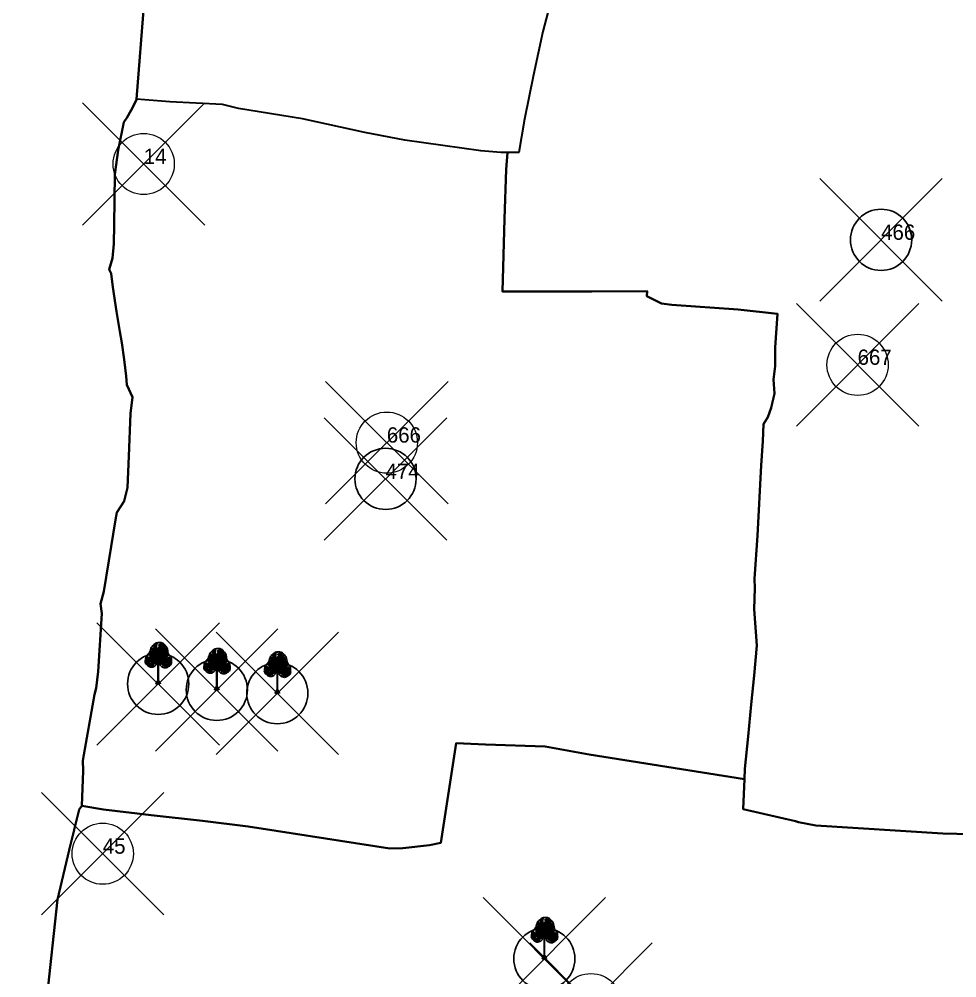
# Model space of a CAD drawing. Header units: millimetres. Extents: x -7 to 1322, y -2814 to 707.
# Drawn here: x 523.6 to 676.8, y 290.6 to 447.3 of the extents above; entities that cross this region are included whole.
import ezdxf

# ---------------------------------------------------------------- set-up
doc = ezdxf.new("R2010")
doc.units = ezdxf.units.MM
doc.header["$PDMODE"] = 35
doc.header["$PDSIZE"] = 10
doc.linetypes.add('DASHED', pattern=[0.75, 0.5, -0.25])
for name, color, linetype in [('Image', 7, 'Continuous'), ('Sym_Tree', 92, 'Continuous'), ('Sym_Tree_1', 2, 'Continuous'), ('Text_Survey_No_Old', 5, 'Continuous')]:
    doc.layers.add(name, color=color, linetype=linetype)
doc.layers.add('Poly_Survey_Bndry', color=250, linetype='Continuous', lineweight=30)
doc.layers.add('Text_Survey_No', color=250, linetype='Continuous', lineweight=0)
doc.layers.add('Text_Chalta_No', color=5, linetype='Continuous', lineweight=0, true_color=0x0000ff)
doc.styles.get("Standard").update_dxf_attribs({"font": 'Sakal Marathi_N_Ship.TTF'})
picture_1 = doc.add_image_def('image1.jpg', size_in_pixel=(14518, 11021))

# ---------------------------------------------------------------- blocks, each defined once
blk = doc.blocks.new('Tree')
at = {"layer": 'Sym_Tree'}
for p, q in [((0.102, 3.003), (0, 2.992)), ((-0.162, 0.001), (0.127, -0.001))]:
    blk.add_line(p, q, dxfattribs=at)
at = {"layer": 'Sym_Tree', "color": 82, "const_width": 0.8}
for points in [[(-0.142, 1.468), (-0.097, 2.625)], [(-0.102, 1.462), (-0.056, 2.619)], [(0.051, 1.634), (0.096, 2.791)], [(0.197, 1.439), (0.243, 2.597)], [(-0.434, 1.735), (-0.283, 1.52)], [(0.436, 1.726), (0.588, 1.51)], [(-0.203, 1.684), (-0.052, 1.468)], [(0.604, 1.633), (0.385, 1.486)]]:
    blk.add_lwpolyline(points, dxfattribs=at)
at = {"layer": 'Sym_Tree', "color": 34}
blk.add_lwpolyline([(0, 0, 0.48, 0.16, 0), (0, 0.29, 0.16, 0.16, 0), (0, 1.478, 0.16, 0.16, 0)], format="xyseb", dxfattribs=at)
at = {"layer": 'Sym_Tree', "color": 82}
blk.add_open_spline([(-0.099, 1.427), (-0.165, 1.355), (-0.268, 1.245), (-0.464, 1.199), (-0.636, 1.21), (-0.786, 1.357), (-0.992, 1.534), (-0.899, 1.801), (-0.895, 2.066), (-0.59, 2.218), (-0.581, 2.583), (-0.352, 2.816), (-0.17, 2.976), (-0.043, 2.99), (0, 2.992)], degree=3, knots=[0, 0, 0, 0, 0.357151, 0.545743, 0.741494, 0.970117, 1.319935, 1.641608, 1.935314, 2.250626, 2.755061, 3.137005, 3.457298, 3.618487, 3.618487, 3.618487, 3.618487], dxfattribs=at)
blk.add_spline([(0.103, 1.427), (0.296, 1.217), (0.436, 1.162), (0.593, 1.16), (0.752, 1.25), (0.953, 1.446), (0.958, 1.703), (0.933, 1.936), (0.774, 2.132), (0.677, 2.524), (0.517, 2.784), (0.327, 2.956), (0.102, 3.003)], degree=3, dxfattribs=at)
for points in [[(0.002, 2.992), (-0.314, 2.841), (-0.448, 2.725), (-0.519, 2.601)], [(-0.488, 2.59), (-0.504, 2.595), (-0.377, 2.767), (-0.314, 2.841)], [(-0.377, 2.767), (-0.314, 2.841), (-0.448, 2.725), (-0.377, 2.767)], [(-0.395, 2.548), (-0.445, 2.659), (-0.414, 2.724), (-0.265, 2.814)], [(-0.432, 2.703), (-0.404, 2.724), (0.002, 2.992), (-0.086, 2.982)], [(-0.414, 2.724), (-0.265, 2.814), (-0.252, 2.61), (-0.41, 2.689)], [(-0.297, 2.795), (-0.265, 2.814), (-0.41, 2.689), (-0.412, 2.711)], [(-0.406, 2.649), (-0.252, 2.61), (-0.265, 2.814), (0.058, 2.945)], [(-0.281, 2.824), (-0.366, 2.774), (-0.404, 2.724), (-0.281, 2.824)], [(-0.266, 2.815), (-0.366, 2.774), (-0.389, 2.707), (-0.369, 2.692)], [(-0.389, 2.707), (-0.369, 2.692), (-0.297, 2.795), (-0.265, 2.814)], [(-0.265, 2.814), (0.058, 2.945), (-0.266, 2.815), (-0.366, 2.774)], [(-0.314, 2.841), (-0.183, 2.903), (-0.281, 2.824), (-0.366, 2.774)], [(-0.183, 2.903), (-0.169, 2.954), (-0.247, 2.902), (-0.314, 2.841)], [(-0.247, 2.902), (-0.314, 2.841), (-0.183, 2.903), (-0.235, 2.902)], [(-0.183, 2.903), (-0.235, 2.902), (-0.314, 2.841), (-0.183, 2.903)], [(0.203, 2.992), (-0.058, 2.82), (-0.263, 2.815), (0.002, 2.992)], [(-0.263, 2.815), (0.002, 2.992), (0.092, 2.992), (0.038, 2.929)], [(0.002, 2.992), (-0.086, 2.982), (-0.171, 2.953), (-0.247, 2.902)], [(-0.171, 2.953), (-0.247, 2.902), (-0.123, 2.964), (-0.086, 2.982)], [(-0.103, 2.968), (-0.123, 2.964), (-0.247, 2.902), (-0.183, 2.903)], [(-0.103, 2.968), (-0.183, 2.903), (-0.178, 2.934), (-0.247, 2.902)], [(-0.178, 2.934), (-0.247, 2.902), (-0.183, 2.903), (-0.169, 2.954)], [(-0.203, 2.724), (-0.08, 2.824), (0.203, 2.992), (0.278, 2.601)], [(-0.062, 2.794), (-0.058, 2.82), (-0.203, 2.724), (-0.08, 2.824)], [(-0.133, 2.955), (-0.133, 2.955), (-0.103, 2.968), (-0.183, 2.903)], [(-0.132, 2.955), (-0.125, 2.963), (-0.176, 2.95), (-0.183, 2.903)], [(-0.176, 2.95), (-0.183, 2.903), (-0.125, 2.963), (-0.143, 2.954)], [(-0.123, 2.964), (-0.086, 2.982), (-0.176, 2.95), (-0.086, 2.982)], [(-0.176, 2.95), (-0.086, 2.982), (-0.103, 2.968), (-0.123, 2.964)], [(-0.125, 2.963), (-0.143, 2.954), (-0.133, 2.955)], [(0.203, 2.992), (0.278, 2.601), (-0.051, 2.61), (-0.064, 2.814)], [(0.368, 2.932), (0.289, 2.971), (-0.064, 2.813), (-0.061, 2.795)], [(-0.064, 2.813), (-0.061, 2.795), (-0.058, 2.82)], [(-0.051, 2.61), (-0.064, 2.814), (0.278, 2.601), (-0.051, 2.61)], [(-0.058, 2.82), (-0.058, 2.82), (-0.062, 2.794), (-0.058, 2.82)], [(0.002, 2.992), (0.102, 3.003), (0.203, 2.992), (-0.058, 2.82)], [(0.092, 2.992), (0.038, 2.929), (-0.026, 2.911), (0.022, 2.957)], [(-0.026, 2.911), (0.022, 2.957), (0.038, 2.929), (-0.026, 2.911)], [(0.038, 2.929), (-0.026, 2.911), (-0.017, 2.938), (0.022, 2.957)], [(-0.025, 2.911), (-0.017, 2.938), (0.022, 2.957), (0, 2.992)], [(0.022, 2.957), (0, 2.992), (0.092, 2.992), (0.022, 2.957)], [(0.092, 2.992), (0.022, 2.957), (0.102, 3.003), (0.203, 2.992)], [(0.572, 2.674), (0.462, 2.789), (0.203, 2.992), (0.079, 2.614)], [(0.203, 2.992), (0.079, 2.614), (0.406, 2.58), (0.445, 2.782)], [(0.406, 2.58), (0.445, 2.782), (0.079, 2.614), (0.406, 2.58)], [(0.122, 2.948), (0.088, 2.971), (0.173, 2.928), (0.088, 2.971)], [(0.173, 2.928), (0.088, 2.971), (0.104, 2.955), (0.122, 2.948)], [(0.102, 3.003), (0.203, 2.992), (0.324, 2.948), (0.289, 2.971)], [(0.125, 2.947), (0.141, 2.936), (0.132, 2.938)], [(0.563, 2.599), (0.406, 2.58), (0.445, 2.782), (0.142, 2.952)], [(0.445, 2.782), (0.142, 2.952), (0.447, 2.782), (0.54, 2.729)], [(0.203, 2.992), (0.498, 2.802), (0.615, 2.67), (0.67, 2.537)], [(0.597, 2.65), (0.572, 2.674), (0.203, 2.992), (0.289, 2.971)], [(0.203, 2.992), (0.289, 2.971), (0.37, 2.931), (0.439, 2.871)], [(0.37, 2.931), (0.439, 2.871), (0.324, 2.948), (0.289, 2.971)], [(0.305, 2.955), (0.324, 2.948), (0.439, 2.871), (0.376, 2.88)], [(0.333, 2.938), (0.333, 2.938), (0.305, 2.955), (0.376, 2.88)], [(0.305, 2.955), (0.376, 2.88), (0.375, 2.911), (0.439, 2.871)], [(0.439, 2.871), (0.376, 2.88), (0.331, 2.939), (0.326, 2.947)], [(0.331, 2.939), (0.326, 2.947), (0.374, 2.928), (0.376, 2.88)], [(0.374, 2.928), (0.376, 2.88), (0.326, 2.947), (0.342, 2.936)], [(0.375, 2.911), (0.439, 2.871), (0.376, 2.88), (0.368, 2.932)], [(0.376, 2.88), (0.368, 2.932), (0.439, 2.871), (0.498, 2.802)], [(0.439, 2.871), (0.498, 2.802), (0.376, 2.88), (0.427, 2.873)], [(0.376, 2.88), (0.427, 2.873), (0.498, 2.802), (0.376, 2.88)], [(0.498, 2.802), (0.376, 2.88), (0.462, 2.789), (0.54, 2.729)], [(0.581, 2.673), (0.445, 2.782), (0.406, 2.58), (0.573, 2.639)], [(0.54, 2.501), (0.604, 2.604), (0.581, 2.673), (0.445, 2.782)], [(0.555, 2.659), (0.532, 2.647), (0.474, 2.759), (0.445, 2.782)], [(0.474, 2.759), (0.445, 2.782), (0.573, 2.639), (0.578, 2.661)], [(0.447, 2.782), (0.54, 2.729), (0.555, 2.659), (0.532, 2.647)], [(0.462, 2.789), (0.54, 2.729), (0.572, 2.674), (0.462, 2.789)], [(0.638, 2.531), (0.654, 2.533), (0.551, 2.72), (0.498, 2.802)], [(0.551, 2.72), (0.498, 2.802), (0.615, 2.67), (0.551, 2.72)], [(-0.802, 2.038), (-0.546, 2.125), (-0.846, 2.054), (-0.818, 2.081)], [(-0.846, 2.054), (-0.818, 2.081), (-0.799, 2.097), (-0.771, 2.125)], [(-0.771, 2.121), (-0.799, 2.097), (-0.816, 2.081), (-0.782, 2.087)], [(-0.816, 2.081), (-0.782, 2.087), (-0.772, 2.081), (-0.741, 2.084)], [(-0.749, 2.033), (-0.767, 2.048), (-0.802, 2.038), (-0.546, 2.125)], [(-0.799, 2.097), (-0.771, 2.125), (-0.744, 2.144), (-0.733, 2.094)], [(-0.744, 2.144), (-0.733, 2.094), (-0.772, 2.081), (-0.799, 2.097)], [(-0.772, 2.081), (-0.799, 2.097), (-0.771, 2.125), (-0.766, 2.096)], [(-0.799, 2.097), (-0.772, 2.096), (-0.771, 2.121), (-0.799, 2.097)], [(-0.772, 2.096), (-0.772, 2.096), (-0.799, 2.097), (-0.772, 2.096)], [(-0.758, 2.114), (-0.782, 2.087), (-0.69, 2.192)], [(-0.733, 2.094), (-0.772, 2.096), (-0.758, 2.114), (-0.782, 2.087)], [(-0.771, 2.121), (-0.758, 2.114), (-0.772, 2.096)], [(-0.772, 2.081), (-0.741, 2.084), (-0.733, 2.094), (-0.772, 2.096)], [(-0.771, 2.125), (-0.766, 2.096), (-0.771, 2.121), (-0.758, 2.114)], [(-0.468, 2.162), (-0.519, 1.632), (-0.759, 1.783), (-0.635, 2.041)], [(-0.519, 1.632), (-0.759, 1.783), (-0.741, 2.084), (-0.634, 2.105)], [(-0.744, 2.144), (-0.742, 2.133), (-0.69, 2.192), (-0.628, 2.229)], [(-0.69, 2.192), (-0.69, 2.192), (-0.744, 2.144), (-0.742, 2.133)], [(-0.626, 2.165), (-0.628, 2.229), (-0.741, 2.084)], [(-0.69, 2.192), (-0.628, 2.229), (-0.741, 2.084), (-0.741, 2.133)], [(-0.741, 2.084), (-0.741, 2.133), (-0.712, 2.098), (-0.628, 2.229)], [(-0.741, 2.084), (-0.634, 2.105), (-0.555, 2.174), (-0.634, 2.105)], [(-0.639, 2.093), (-0.635, 2.041), (-0.686, 1.972), (-0.73, 2.061)], [(-0.712, 2.098), (-0.628, 2.229), (-0.626, 2.165), (-0.575, 2.164)], [(-0.628, 2.139), (-0.626, 2.165), (-0.712, 2.098), (-0.629, 2.138)], [(-0.712, 2.098), (-0.629, 2.138), (-0.626, 2.165), (-0.705, 2.109)], [(-0.626, 2.165), (-0.705, 2.109), (-0.629, 2.138), (-0.626, 2.165)], [(-0.69, 2.192), (-0.628, 2.229), (-0.581, 2.361), (-0.598, 2.361)], [(-0.633, 2.272), (-0.633, 2.274), (-0.69, 2.192), (-0.628, 2.229)], [(-0.635, 2.041), (-0.639, 2.093), (-0.677, 1.954), (-0.686, 1.972)], [(-0.658, 1.915), (-0.638, 1.941), (-0.635, 2.041), (-0.639, 2.093)], [(-0.615, 1.971), (-0.635, 2.041), (-0.635, 2.041), (-0.639, 2.093)], [(-0.635, 2.041), (-0.639, 2.093), (-0.639, 2.093), (-0.593, 2.088)], [(-0.639, 2.093), (-0.593, 2.088), (-0.639, 2.093), (-0.635, 2.041)], [(-0.555, 2.174), (-0.634, 2.105), (-0.635, 2.041), (-0.634, 2.105)], [(-0.468, 2.162), (-0.555, 2.174), (-0.615, 1.971), (-0.635, 2.041)], [(-0.635, 2.041), (-0.634, 2.105), (-0.626, 2.165)], [(-0.629, 2.138), (-0.626, 2.165), (-0.615, 2.213), (-0.628, 2.229)], [(-0.626, 2.165), (-0.626, 2.165), (-0.626, 2.165), (-0.628, 2.229)], [(-0.626, 2.165), (-0.575, 2.164), (-0.628, 2.139), (-0.626, 2.165)], [(-0.491, 2.451), (-0.581, 2.361), (-0.555, 2.174), (-0.626, 2.165)], [(-0.555, 2.174), (-0.626, 2.165), (-0.43, 2.156), (-0.217, 2.156)], [(-0.626, 2.165), (-0.626, 2.165), (-0.626, 2.165)], [(-0.625, 2.245), (-0.615, 2.213), (-0.581, 2.361), (-0.56, 2.281)], [(-0.607, 2.321), (-0.622, 2.298), (-0.625, 2.245), (-0.615, 2.213)], [(-0.581, 2.361), (-0.598, 2.361), (-0.607, 2.321), (-0.622, 2.298)], [(-0.62, 2.267), (-0.615, 2.213), (-0.545, 2.472), (-0.536, 2.5)], [(-0.607, 2.321), (-0.581, 2.361), (-0.62, 2.267), (-0.615, 2.213)], [(-0.581, 2.361), (-0.56, 2.281), (-0.607, 2.321), (-0.581, 2.361)], [(-0.57, 2.437), (-0.598, 2.361), (-0.488, 2.59), (-0.504, 2.595)], [(-0.546, 2.537), (-0.568, 2.47), (-0.57, 2.437), (-0.598, 2.361)], [(-0.555, 2.477), (-0.546, 2.496), (-0.598, 2.361), (-0.585, 2.361)], [(-0.572, 2.397), (-0.598, 2.361), (-0.568, 2.47), (-0.545, 2.472)], [(-0.578, 2.385), (-0.566, 2.428), (-0.572, 2.397), (-0.598, 2.361)], [(-0.598, 2.361), (-0.585, 2.361), (-0.575, 2.389), (-0.572, 2.397)], [(-0.448, 2.725), (-0.519, 2.601), (-0.555, 2.477), (-0.581, 2.361)], [(-0.395, 2.548), (-0.504, 2.595), (-0.491, 2.451), (-0.581, 2.361)], [(-0.555, 2.477), (-0.581, 2.361), (-0.421, 2.423), (-0.395, 2.548)], [(-0.559, 2.464), (-0.546, 2.537), (-0.578, 2.385), (-0.566, 2.428)], [(-0.575, 2.389), (-0.572, 2.397), (-0.566, 2.428), (-0.546, 2.496)], [(-0.568, 2.47), (-0.545, 2.472), (-0.546, 2.537), (-0.568, 2.47)], [(-0.546, 2.541), (-0.519, 2.601), (-0.559, 2.464), (-0.546, 2.537)], [(-0.545, 2.472), (-0.536, 2.5), (-0.555, 2.477), (-0.546, 2.496)], [(-0.555, 2.174), (-0.32, 2.195), (-0.491, 2.451), (-0.383, 2.289)], [(-0.491, 2.451), (-0.383, 2.289), (-0.32, 2.195), (-0.555, 2.174)], [(-0.288, 2.352), (-0.32, 2.195), (-0.555, 2.174), (-0.32, 2.195)], [(-0.32, 2.195), (-0.555, 2.174), (-0.43, 2.156)], [(-0.468, 2.162), (-0.346, 2.086), (-0.468, 2.162), (-0.555, 2.174)], [(-0.395, 2.548), (-0.461, 2.694), (-0.519, 2.601), (-0.546, 2.496)], [(-0.519, 2.601), (-0.546, 2.496), (-0.491, 2.451), (-0.395, 2.548)], [(-0.546, 2.496), (-0.53, 2.566), (-0.519, 2.601), (-0.53, 2.566)], [(-0.519, 2.601), (-0.53, 2.566), (-0.546, 2.541), (-0.519, 2.601)], [(-0.546, 2.541), (-0.546, 2.541), (-0.546, 2.496), (-0.53, 2.566)], [(-0.491, 2.451), (-0.395, 2.548), (-0.395, 2.548), (-0.504, 2.595)], [(-0.261, 2.441), (-0.101, 2.441), (-0.288, 2.352), (-0.491, 2.451)], [(-0.288, 2.352), (-0.491, 2.451), (-0.288, 2.352), (-0.32, 2.195)], [(-0.346, 2.086), (-0.329, 2.156), (-0.468, 2.162), (-0.346, 2.086)], [(-0.421, 2.423), (-0.395, 2.548), (-0.395, 2.548), (-0.461, 2.694)], [(-0.404, 2.724), (-0.421, 2.742), (-0.454, 2.678), (-0.445, 2.659)], [(-0.454, 2.678), (-0.445, 2.659), (-0.432, 2.703), (-0.404, 2.724)], [(-0.448, 2.725), (-0.377, 2.767), (-0.404, 2.724), (-0.421, 2.742)], [(-0.41, 2.689), (-0.439, 2.679), (-0.445, 2.659), (-0.41, 2.689)], [(-0.445, 2.659), (-0.41, 2.689), (-0.067, 2.533), (0.055, 2.482)], [(-0.41, 2.689), (-0.412, 2.711), (-0.41, 2.689), (-0.439, 2.679)], [(-0.43, 2.156), (-0.217, 2.156), (0.024, 2.317), (0.068, 2.477)], [(-0.43, 2.156), (-0.43, 2.156), (-0.346, 2.086), (-0.329, 2.156)], [(-0.252, 2.61), (-0.41, 2.689), (-0.406, 2.649), (-0.252, 2.61)], [(0.269, 1.828), (-0.211, 1.81), (-0.267, 2.162), (-0.318, 1.632)], [(-0.261, 2.441), (-0.288, 2.352), (-0.288, 2.352), (-0.261, 2.441)], [(-0.067, 2.533), (0.055, 2.482), (-0.261, 2.441), (-0.101, 2.441)], [(0.278, 2.601), (-0.051, 2.61), (-0.193, 2.548), (-0.244, 2.659)], [(-0.087, 2.352), (-0.06, 2.441), (0.269, 1.828), (-0.211, 1.81)], [(0.278, 2.601), (-0.051, 2.61), (-0.06, 2.441), (-0.087, 2.352)], [(0.225, 2.317), (0.269, 2.477), (0.278, 2.601), (-0.051, 2.61)], [(0.409, 2.32), (0.393, 2.412), (-0.012, 1.846), (0.463, 1.766)], [(-0.012, 1.846), (0.463, 1.766), (0.563, 2.109), (0.546, 1.576)], [(0.095, 2.325), (0.071, 2.489), (0.079, 2.614), (0.406, 2.58)], [(0.525, 2.108), (0.313, 2.135), (0.095, 2.325), (0.071, 2.489)], [(0.079, 2.614), (0.406, 2.58), (0.393, 2.412), (0.409, 2.32)], [(0.079, 2.614), (0.406, 2.58), (0.54, 2.501), (0.604, 2.604)], [(0.604, 2.604), (0.573, 2.639), (0.213, 2.528), (0.085, 2.493)], [(0.213, 2.528), (0.085, 2.493), (0.393, 2.412), (0.234, 2.433)], [(0.324, 2.108), (0.324, 2.108), (0.231, 2.049), (0.224, 2.121)], [(0.393, 2.412), (0.234, 2.433), (0.409, 2.32), (0.623, 2.392)], [(0.651, 2.11), (0.72, 2.092), (0.525, 2.108), (0.313, 2.135)], [(0.393, 2.412), (0.409, 2.32), (0.409, 2.32), (0.393, 2.412)], [(0.406, 2.58), (0.573, 2.639), (0.563, 2.599), (0.406, 2.58)], [(0.409, 2.32), (0.623, 2.392), (0.409, 2.32), (0.42, 2.161)], [(0.409, 2.32), (0.42, 2.161), (0.651, 2.11), (0.42, 2.161)], [(0.651, 2.11), (0.42, 2.161), (0.623, 2.392), (0.495, 2.245)], [(0.623, 2.392), (0.495, 2.245), (0.42, 2.161), (0.651, 2.11)], [(0.42, 2.161), (0.651, 2.11), (0.525, 2.108)], [(0.432, 2.049), (0.425, 2.121), (0.563, 2.109), (0.432, 2.049)], [(0.563, 2.109), (0.432, 2.049), (0.563, 2.109), (0.651, 2.11)], [(0.469, 2.537), (0.475, 2.501), (0.488, 2.475), (0.469, 2.537)], [(0.55, 2.374), (0.54, 2.501), (0.54, 2.501), (0.625, 2.637)], [(0.54, 2.501), (0.625, 2.637), (0.67, 2.537), (0.684, 2.43)], [(0.67, 2.537), (0.684, 2.43), (0.623, 2.392), (0.54, 2.501)], [(0.623, 2.392), (0.54, 2.501), (0.54, 2.501), (0.654, 2.533)], [(0.54, 2.501), (0.654, 2.533), (0.623, 2.392), (0.701, 2.291)], [(0.689, 2.409), (0.701, 2.291), (0.55, 2.374), (0.54, 2.501)], [(0.563, 2.109), (0.546, 1.576), (0.804, 1.696), (0.713, 1.967)], [(0.615, 2.67), (0.551, 2.72), (0.572, 2.674), (0.59, 2.69)], [(0.563, 2.109), (0.651, 2.11), (0.684, 1.9), (0.713, 1.967)], [(0.572, 2.674), (0.59, 2.69), (0.615, 2.622), (0.604, 2.604)], [(0.615, 2.622), (0.604, 2.604), (0.597, 2.65), (0.572, 2.674)], [(0.573, 2.639), (0.578, 2.661), (0.573, 2.639), (0.601, 2.625)], [(0.573, 2.639), (0.601, 2.625), (0.604, 2.604), (0.573, 2.639)], [(0.615, 2.67), (0.67, 2.537), (0.689, 2.409), (0.701, 2.291)], [(0.623, 2.392), (0.701, 2.291), (0.651, 2.11), (0.72, 2.092)], [(0.699, 2.368), (0.718, 2.29), (0.638, 2.531), (0.654, 2.533)], [(0.824, 1.996), (0.72, 2.031), (0.651, 2.11), (0.72, 2.031)], [(0.651, 2.11), (0.72, 2.031), (0.713, 1.967), (0.72, 2.031)], [(0.684, 2.43), (0.677, 2.501), (0.67, 2.537), (0.677, 2.501)], [(0.689, 2.475), (0.67, 2.537), (0.692, 2.396), (0.689, 2.471)], [(0.729, 2.171), (0.715, 2.14), (0.701, 2.291), (0.67, 2.215)], [(0.701, 2.291), (0.67, 2.215), (0.722, 2.248), (0.701, 2.291)], [(0.797, 2.014), (0.73, 2.154), (0.72, 2.092), (0.67, 2.097)], [(0.72, 2.092), (0.67, 2.097), (0.719, 2.065), (0.72, 2.092)], [(0.727, 2.193), (0.715, 2.14), (0.679, 2.407), (0.673, 2.435)], [(0.679, 2.407), (0.673, 2.435), (0.689, 2.409), (0.684, 2.43)], [(0.689, 2.475), (0.689, 2.475), (0.684, 2.43), (0.677, 2.501)], [(0.701, 2.401), (0.679, 2.407), (0.689, 2.471), (0.701, 2.401)], [(0.696, 2.328), (0.718, 2.29), (0.701, 2.401), (0.679, 2.407)], [(0.689, 2.409), (0.684, 2.43), (0.718, 2.29), (0.705, 2.291)], [(0.698, 2.32), (0.696, 2.328), (0.694, 2.36), (0.684, 2.43)], [(0.692, 2.396), (0.689, 2.471), (0.701, 2.316), (0.694, 2.36)], [(0.689, 2.471), (0.701, 2.401), (0.699, 2.368), (0.718, 2.29)], [(0.701, 2.316), (0.694, 2.36), (0.696, 2.328), (0.718, 2.29)], [(0.718, 2.29), (0.705, 2.291), (0.698, 2.32), (0.696, 2.328)], [(0.787, 2.11), (0.73, 2.154), (0.701, 2.291), (0.718, 2.29)], [(0.701, 2.291), (0.718, 2.29), (0.722, 2.248), (0.733, 2.224)], [(0.722, 2.248), (0.701, 2.291), (0.727, 2.193), (0.715, 2.14)], [(0.713, 1.967), (0.72, 2.031), (0.72, 2.092)], [(0.722, 2.248), (0.733, 2.224), (0.729, 2.171), (0.715, 2.14)], [(0.72, 2.064), (0.72, 2.092), (0.715, 2.14), (0.73, 2.154)], [(0.719, 2.065), (0.72, 2.092), (0.797, 2.014), (0.72, 2.064)], [(0.72, 2.092), (0.72, 2.092), (0.72, 2.092), (0.73, 2.154)], [(0.72, 2.092), (0.73, 2.154), (0.824, 1.996)], [(0.72, 2.092), (0.72, 2.092), (0.72, 2.092)], [(0.797, 2.014), (0.72, 2.064), (0.72, 2.092), (0.791, 2.026)], [(0.72, 2.092), (0.791, 2.026), (0.72, 2.064), (0.72, 2.092)], [(0.741, 2.197), (0.741, 2.199), (0.787, 2.11), (0.73, 2.154)], [(0.835, 2.056), (0.831, 2.045), (0.787, 2.11), (0.73, 2.154)], [(0.787, 2.11), (0.73, 2.154), (0.824, 1.996), (0.831, 2.045)], [(0.824, 1.996), (0.831, 2.045), (0.797, 2.014), (0.73, 2.154)], [(0.844, 2.024), (0.865, 1.994), (0.787, 2.11)], [(0.787, 2.11), (0.787, 2.11), (0.835, 2.056), (0.831, 2.045)], [(-0.83, 1.973), (-0.902, 1.882), (-0.945, 1.618), (-0.58, 1.588)], [(-0.918, 1.701), (-0.945, 1.618), (-0.902, 1.882), (-0.934, 1.703)], [(-0.918, 1.701), (-0.918, 1.701), (-0.918, 1.701), (-0.945, 1.618)], [(-0.945, 1.618), (-0.58, 1.588), (-0.593, 1.216), (-0.671, 1.257)], [(-0.888, 1.452), (-0.933, 1.533), (-0.945, 1.618), (-0.661, 1.294)], [(-0.945, 1.618), (-0.661, 1.294), (-0.666, 1.275), (-0.758, 1.348)], [(-0.733, 1.358), (-0.758, 1.348), (-0.945, 1.618), (-0.733, 1.358)], [(-0.945, 1.618), (-0.733, 1.358), (-0.733, 1.358), (-0.933, 1.533)], [(-0.873, 1.44), (-0.933, 1.533), (-0.931, 1.529), (-0.945, 1.618)], [(-0.931, 1.529), (-0.945, 1.618), (-0.934, 1.536), (-0.908, 1.511)], [(-0.934, 1.536), (-0.908, 1.511), (-0.902, 1.882), (-0.869, 1.852)], [(-0.902, 1.882), (-0.934, 1.703), (-0.869, 1.852), (-0.866, 1.863)], [(-0.593, 1.216), (-0.671, 1.257), (-0.888, 1.452), (-0.933, 1.533)], [(-0.733, 1.358), (-0.933, 1.533), (-0.873, 1.44), (-0.933, 1.533)], [(-0.902, 1.882), (-0.869, 1.852), (-0.918, 1.701)], [(-0.848, 2.051), (-0.877, 1.994), (-0.894, 1.927), (-0.902, 1.882)], [(-0.894, 1.927), (-0.902, 1.882), (-0.821, 1.848), (-0.736, 2.009)], [(-0.848, 1.959), (-0.848, 1.959), (-0.83, 1.973), (-0.902, 1.882)], [(-0.767, 2.048), (-0.759, 1.783), (-0.901, 1.889), (-0.759, 1.783)], [(-0.901, 1.889), (-0.759, 1.783), (-0.686, 1.972), (-0.736, 2.009)], [(-0.875, 1.945), (-0.89, 1.937), (-0.892, 1.925), (-0.853, 1.97)], [(-0.892, 1.925), (-0.853, 1.97), (-0.853, 1.97)], [(-0.848, 1.959), (-0.89, 1.937), (-0.862, 1.952), (-0.865, 2.004)], [(-0.862, 1.952), (-0.865, 2.004), (-0.875, 1.945), (-0.89, 1.937)], [(-0.881, 1.913), (-0.881, 1.913), (-0.848, 1.959), (-0.89, 1.937)], [(-0.779, 2.036), (-0.817, 2.044), (-0.865, 2.004), (-0.881, 1.913)], [(-0.865, 2.004), (-0.881, 1.913), (-0.841, 1.969), (-0.83, 2.017)], [(-0.841, 1.939), (-0.841, 1.969), (-0.881, 1.913)], [(-0.741, 2.084), (-0.772, 2.081), (-0.848, 2.051), (-0.877, 1.994)], [(-0.853, 1.838), (-0.838, 1.866), (-0.873, 1.44), (-0.81, 1.403)], [(-0.873, 1.44), (-0.81, 1.403), (-0.671, 1.257), (-0.765, 1.338)], [(-0.858, 1.887), (-0.689, 1.928), (-0.851, 1.908), (-0.869, 1.852)], [(-0.851, 1.908), (-0.869, 1.852), (-0.855, 1.766), (-0.818, 1.827)], [(-0.869, 1.852), (-0.866, 1.863), (-0.58, 1.588), (-0.649, 1.651)], [(-0.83, 2.017), (-0.817, 2.044), (-0.865, 2.004), (-0.848, 2.051)], [(-0.865, 2.004), (-0.848, 2.051), (-0.841, 1.939), (-0.841, 1.969)], [(-0.818, 1.827), (-0.813, 1.801), (-0.858, 1.887), (-0.689, 1.928)], [(-0.855, 1.766), (-0.818, 1.827), (-0.853, 1.838), (-0.838, 1.866)], [(-0.853, 1.97), (-0.853, 1.97), (-0.848, 1.959)], [(-0.78, 2.02), (-0.841, 1.969), (-0.749, 2.033), (-0.767, 2.048)], [(-0.841, 1.969), (-0.83, 2.017), (-0.779, 2.036)], [(-0.821, 1.848), (-0.736, 2.009), (-0.78, 2.02), (-0.841, 1.969)], [(-0.779, 2.036), (-0.779, 2.036), (-0.83, 2.017), (-0.817, 2.044)], [(-0.759, 1.783), (-0.759, 1.783), (-0.793, 1.687), (-0.821, 1.848)], [(-0.793, 1.687), (-0.821, 1.848), (-0.649, 1.651), (-0.766, 1.765)], [(-0.751, 1.773), (-0.813, 1.801), (-0.818, 1.827), (-0.813, 1.801)], [(-0.759, 2.041), (-0.734, 2.059), (-0.779, 2.036), (-0.817, 2.044)], [(-0.766, 1.765), (-0.732, 1.75), (-0.751, 1.773), (-0.813, 1.801)], [(-0.731, 1.32), (-0.712, 1.386), (-0.81, 1.403), (-0.733, 1.358)], [(-0.81, 1.403), (-0.733, 1.358), (-0.661, 1.294), (-0.699, 1.315)], [(-0.741, 2.084), (-0.741, 2.084), (-0.741, 2.084), (-0.772, 2.081)], [(-0.73, 2.061), (-0.73, 2.013), (-0.767, 2.048), (-0.73, 2.062)], [(-0.767, 2.048), (-0.73, 2.062), (-0.734, 2.017), (-0.767, 2.035)], [(-0.686, 1.972), (-0.73, 2.061), (-0.767, 2.048), (-0.759, 1.783)], [(-0.734, 2.017), (-0.767, 2.035), (-0.734, 2.017), (-0.73, 2.056)], [(-0.624, 1.845), (-0.722, 1.746), (-0.766, 1.765), (-0.732, 1.75)], [(-0.649, 1.651), (-0.766, 1.765), (-0.759, 1.783), (-0.646, 1.712)], [(-0.701, 1.933), (-0.742, 1.95), (-0.701, 1.933), (-0.765, 1.955)], [(-0.701, 1.933), (-0.765, 1.955), (-0.701, 1.933), (-0.759, 1.783)], [(-0.734, 2.017), (-0.73, 2.056), (-0.759, 2.041), (-0.734, 2.059)], [(-0.759, 1.783), (-0.635, 2.041), (-0.653, 1.676), (-0.653, 1.534)], [(-0.701, 1.933), (-0.759, 1.783), (-0.735, 2.008), (-0.686, 1.972)], [(-0.686, 1.972), (-0.658, 1.915), (-0.759, 1.783), (-0.689, 1.928)], [(-0.759, 1.783), (-0.689, 1.928), (-0.701, 1.933), (-0.742, 1.95)], [(-0.58, 1.588), (-0.649, 1.651), (-0.528, 1.845), (-0.759, 1.783)], [(-0.528, 1.845), (-0.759, 1.783), (-0.759, 1.783)], [(-0.759, 1.783), (-0.759, 1.783), (-0.624, 1.845), (-0.722, 1.746)], [(-0.759, 1.783), (-0.646, 1.712), (-0.759, 1.783), (-0.688, 1.79)], [(-0.759, 1.783), (-0.688, 1.79), (-0.759, 1.783)], [(-0.519, 1.632), (-0.653, 1.676), (-0.519, 1.632), (-0.759, 1.783)], [(-0.686, 1.972), (-0.736, 2.009), (-0.686, 1.972), (-0.742, 1.95)], [(-0.686, 1.972), (-0.742, 1.95), (-0.686, 1.972), (-0.658, 1.915)], [(-0.741, 2.084), (-0.741, 2.084), (-0.741, 2.084)], [(-0.741, 2.084), (-0.741, 2.084), (-0.741, 2.084)], [(-0.735, 2.008), (-0.712, 2.026), (-0.73, 2.061), (-0.73, 2.013)], [(-0.735, 2.008), (-0.686, 1.972), (-0.735, 2.008), (-0.712, 2.026)], [(-0.677, 1.954), (-0.686, 1.972), (-0.615, 1.971), (-0.638, 1.941)], [(-0.64, 1.879), (-0.601, 1.856), (-0.658, 1.915), (-0.638, 1.941)], [(-0.238, 1.291), (-0.099, 1.427), (-0.519, 1.632), (-0.657, 1.31)], [(-0.519, 1.632), (-0.657, 1.31), (-0.313, 1.382), (-0.508, 1.217)], [(-0.653, 1.676), (-0.653, 1.534), (-0.653, 1.534), (-0.528, 1.525)], [(-0.653, 1.534), (-0.528, 1.525), (-0.519, 1.632), (-0.653, 1.676)], [(-0.578, 1.945), (-0.638, 1.941), (-0.64, 1.879), (-0.601, 1.856)], [(-0.624, 1.845), (-0.64, 1.879), (-0.638, 1.941), (-0.601, 1.856)], [(-0.519, 1.632), (-0.59, 1.625), (-0.624, 1.845), (-0.64, 1.879)], [(-0.615, 1.971), (-0.638, 1.941), (-0.519, 1.632), (-0.59, 1.625)], [(-0.638, 1.941), (-0.601, 1.856), (-0.578, 1.945), (-0.638, 1.941)], [(-0.638, 1.941), (-0.601, 1.856), (-0.638, 1.941), (-0.601, 1.856)], [(-0.406, 1.217), (-0.319, 1.245), (-0.238, 1.291), (-0.099, 1.427)], [(0.109, 1.433), (0.099, 1.446), (0.19, 1.393), (0.187, 1.415)], [(0.223, 1.274), (0.103, 1.427), (0.546, 1.576), (0.641, 1.239)], [(0.381, 1.18), (0.297, 1.218), (0.223, 1.274), (0.103, 1.427)], [(0.113, 1.432), (0.113, 1.432), (0.192, 1.392), (0.109, 1.433)], [(0.546, 1.576), (0.641, 1.239), (0.31, 1.355), (0.481, 1.166)], [(0.522, 1.277), (0.743, 1.425), (0.671, 1.341), (0.743, 1.425)], [(0.684, 1.603), (0.666, 1.462), (0.666, 1.462), (0.541, 1.47)], [(0.666, 1.462), (0.541, 1.47), (0.546, 1.576), (0.684, 1.603)], [(0.546, 1.576), (0.804, 1.696), (0.824, 1.996), (0.72, 2.031)], [(0.684, 1.9), (0.704, 1.867), (0.546, 1.576), (0.615, 1.56)], [(0.546, 1.576), (0.615, 1.56), (0.677, 1.774), (0.698, 1.806)], [(0.546, 1.576), (0.684, 1.603), (0.546, 1.576), (0.804, 1.696)], [(0.967, 1.508), (0.6, 1.525), (0.565, 1.155), (0.649, 1.185)], [(0.565, 1.155), (0.649, 1.185), (0.889, 1.351), (0.944, 1.425)], [(0.6, 1.525), (0.677, 1.579), (0.582, 1.786), (0.804, 1.696)], [(0.582, 1.786), (0.804, 1.696), (0.804, 1.696)], [(0.898, 1.875), (0.958, 1.776), (0.967, 1.508), (0.6, 1.525)], [(0.921, 1.75), (0.919, 1.761), (0.6, 1.525), (0.677, 1.579)], [(0.826, 1.945), (0.845, 1.957), (0.878, 1.943), (0.636, 2.062)], [(0.878, 1.943), (0.636, 2.062), (0.924, 1.953), (0.9, 1.983)], [(0.889, 1.351), (0.944, 1.425), (0.967, 1.508), (0.643, 1.223)], [(0.967, 1.508), (0.643, 1.223), (0.646, 1.204), (0.747, 1.265)], [(0.704, 1.867), (0.656, 1.788), (0.644, 1.879), (0.704, 1.867)], [(0.644, 1.879), (0.704, 1.867), (0.698, 1.806), (0.656, 1.788)], [(0.677, 1.774), (0.698, 1.806), (0.704, 1.867), (0.656, 1.788)], [(0.704, 1.867), (0.656, 1.788), (0.704, 1.867), (0.656, 1.788)], [(0.698, 1.806), (0.656, 1.788), (0.72, 1.839), (0.704, 1.867)], [(0.804, 1.696), (0.713, 1.967), (0.684, 1.603), (0.666, 1.462)], [(0.804, 1.696), (0.804, 1.696), (0.677, 1.774), (0.762, 1.663)], [(0.677, 1.774), (0.762, 1.663), (0.807, 1.677), (0.772, 1.666)], [(0.824, 1.596), (0.873, 1.752), (0.677, 1.579), (0.807, 1.677)], [(0.677, 1.579), (0.807, 1.677), (0.804, 1.696), (0.682, 1.64)], [(0.713, 1.967), (0.723, 2.018), (0.723, 2.018), (0.678, 2.019)], [(0.723, 2.018), (0.678, 2.019), (0.723, 2.018), (0.713, 1.967)], [(0.804, 1.696), (0.682, 1.64), (0.804, 1.696), (0.733, 1.711)], [(0.684, 1.9), (0.713, 1.967), (0.713, 1.967), (0.723, 2.018)], [(0.744, 1.875), (0.755, 1.892), (0.684, 1.9), (0.704, 1.867)], [(0.72, 1.839), (0.704, 1.867), (0.713, 1.967), (0.723, 2.018)], [(0.713, 1.967), (0.723, 2.018), (0.744, 1.875), (0.755, 1.892)], [(0.723, 2.018), (0.713, 1.967), (0.755, 1.892), (0.81, 1.975)], [(0.755, 1.892), (0.808, 1.863), (0.755, 1.892), (0.72, 1.839)], [(0.755, 1.892), (0.72, 1.839), (0.804, 1.696), (0.753, 1.848)], [(0.723, 1.277), (0.747, 1.265), (0.967, 1.508), (0.723, 1.277)], [(0.967, 1.508), (0.723, 1.277), (0.723, 1.277), (0.944, 1.425)], [(0.804, 1.696), (0.733, 1.711), (0.804, 1.696)], [(0.804, 1.696), (0.753, 1.848), (0.765, 1.852), (0.807, 1.863)], [(0.867, 1.732), (0.859, 1.707), (0.914, 1.786), (0.753, 1.848)], [(0.914, 1.786), (0.753, 1.848), (0.91, 1.808), (0.921, 1.75)], [(0.755, 1.892), (0.81, 1.975), (0.845, 1.957), (0.804, 1.696)], [(0.808, 1.922), (0.755, 1.892), (0.808, 1.922), (0.788, 1.942)], [(0.957, 1.783), (0.804, 1.696), (0.755, 1.892), (0.809, 1.922)], [(0.755, 1.892), (0.809, 1.922), (0.755, 1.892), (0.808, 1.863)], [(0.765, 1.852), (0.804, 1.696), (0.808, 1.922), (0.755, 1.892)], [(0.765, 1.852), (0.807, 1.863), (0.765, 1.852), (0.831, 1.865)], [(0.765, 1.852), (0.831, 1.865), (0.765, 1.852), (0.804, 1.696)], [(0.807, 1.677), (0.772, 1.666), (0.794, 1.687), (0.859, 1.707)], [(0.808, 1.922), (0.788, 1.942), (0.81, 1.975), (0.803, 1.927)], [(0.794, 1.687), (0.859, 1.707), (0.867, 1.732), (0.859, 1.707)], [(0.81, 1.975), (0.803, 1.927), (0.845, 1.957), (0.81, 1.976)], [(0.845, 1.957), (0.804, 1.696), (0.957, 1.783), (0.804, 1.696)], [(0.804, 1.696), (0.804, 1.696), (0.824, 1.596), (0.873, 1.752)], [(0.903, 1.738), (0.892, 1.767), (0.872, 1.341), (0.805, 1.312)], [(0.845, 1.957), (0.81, 1.976), (0.809, 1.931), (0.843, 1.944)], [(0.809, 1.931), (0.81, 1.97), (0.836, 1.951), (0.814, 1.973)], [(0.809, 1.931), (0.843, 1.944), (0.809, 1.931), (0.81, 1.97)], [(0.873, 1.752), (0.809, 1.922), (0.855, 1.928), (0.908, 1.87)], [(0.955, 1.821), (0.958, 1.776), (0.873, 1.752), (0.809, 1.922)], [(0.836, 1.951), (0.814, 1.973), (0.855, 1.944), (0.894, 1.947)], [(0.883, 2.002), (0.858, 2.033), (0.835, 2.056), (0.817, 2.008)], [(0.835, 2.056), (0.817, 2.008), (0.854, 1.989), (0.883, 2.002)], [(0.817, 2.008), (0.856, 2.004), (0.844, 2.024), (0.865, 1.994)], [(0.854, 1.989), (0.824, 1.996), (0.817, 2.008), (0.856, 2.004)], [(0.824, 1.996), (0.824, 1.996), (0.824, 1.996)], [(0.824, 1.996), (0.824, 1.996), (0.824, 1.996)], [(0.824, 1.996), (0.824, 1.996), (0.824, 1.996), (0.854, 1.989)], [(0.824, 1.996), (0.854, 1.989), (0.925, 1.95), (0.947, 1.889)], [(0.898, 1.984), (0.865, 1.994), (0.854, 1.989), (0.824, 1.996)], [(0.855, 1.928), (0.908, 1.87), (0.826, 1.945), (0.845, 1.957)], [(0.858, 2.033), (0.85, 2.005), (0.858, 2.03), (0.844, 2.024)], [(0.858, 2.03), (0.844, 2.024), (0.856, 2.004)], [(0.854, 1.989), (0.883, 2.002), (0.858, 2.033), (0.85, 2.005)], [(0.855, 1.944), (0.894, 1.947), (0.937, 1.901), (0.941, 1.808)], [(0.855, 1.944), (0.855, 1.944), (0.904, 1.918), (0.894, 1.947)], [(0.908, 1.87), (0.904, 1.918), (0.855, 1.944)], [(0.883, 2.002), (0.856, 2.004), (0.858, 2.03), (0.883, 2.002)], [(0.856, 2.004), (0.856, 2.004), (0.883, 2.002), (0.856, 2.004)], [(0.924, 1.953), (0.9, 1.983), (0.883, 2.002), (0.858, 2.033)], [(0.858, 2.03), (0.883, 2.002), (0.898, 1.984), (0.865, 1.994)], [(0.91, 1.808), (0.921, 1.75), (0.896, 1.666), (0.867, 1.732)], [(0.896, 1.666), (0.867, 1.732), (0.903, 1.738), (0.892, 1.767)], [(0.872, 1.341), (0.944, 1.425), (0.941, 1.421), (0.967, 1.508)], [(0.904, 1.918), (0.894, 1.947), (0.937, 1.901), (0.925, 1.95)], [(0.914, 1.858), (0.914, 1.858), (0.898, 1.875), (0.958, 1.776)], [(0.937, 1.901), (0.925, 1.95), (0.904, 1.839), (0.908, 1.87)], [(0.937, 1.901), (0.941, 1.808), (0.908, 1.87), (0.904, 1.918)], [(0.904, 1.839), (0.908, 1.87), (0.941, 1.808)], [(0.914, 1.858), (0.953, 1.832), (0.927, 1.85), (0.937, 1.901)], [(0.92, 1.869), (0.92, 1.869), (0.914, 1.858)], [(0.941, 1.808), (0.941, 1.808), (0.914, 1.858), (0.953, 1.832)], [(0.945, 1.428), (0.916, 1.406), (0.957, 1.776), (0.921, 1.75)], [(0.941, 1.421), (0.967, 1.508), (0.945, 1.428), (0.916, 1.406)], [(0.957, 1.776), (0.967, 1.593), (0.921, 1.75), (0.919, 1.761)], [(0.939, 1.841), (0.953, 1.832), (0.954, 1.819), (0.92, 1.869)], [(0.954, 1.819), (0.92, 1.869), (0.92, 1.869)], [(0.957, 1.776), (0.921, 1.75), (0.951, 1.594)], [(0.925, 1.95), (0.947, 1.889), (0.955, 1.821), (0.958, 1.776)], [(0.927, 1.85), (0.937, 1.901), (0.939, 1.841), (0.953, 1.832)], [(0.951, 1.594), (0.967, 1.508), (0.957, 1.776), (0.967, 1.593)], [(0.951, 1.594), (0.951, 1.594), (0.951, 1.594), (0.967, 1.508)], [(-0.758, 1.348), (-0.733, 1.358), (-0.789, 1.373), (-0.771, 1.348)], [(-0.789, 1.373), (-0.771, 1.348), (-0.771, 1.348), (-0.666, 1.275)], [(-0.771, 1.348), (-0.666, 1.275), (-0.731, 1.32), (-0.712, 1.386)], [(-0.666, 1.275), (-0.765, 1.338), (-0.771, 1.348), (-0.733, 1.358)], [(-0.771, 1.348), (-0.733, 1.358), (-0.593, 1.216), (-0.494, 1.208)], [(-0.671, 1.257), (-0.765, 1.338), (-0.758, 1.348), (-0.733, 1.358)], [(-0.685, 1.311), (-0.678, 1.304), (-0.666, 1.275), (-0.765, 1.338)], [(-0.666, 1.275), (-0.758, 1.348), (-0.733, 1.358), (-0.758, 1.348)], [(-0.733, 1.358), (-0.758, 1.348), (-0.733, 1.358), (-0.758, 1.348)], [(-0.661, 1.294), (-0.699, 1.315), (-0.666, 1.275), (-0.641, 1.3)], [(-0.666, 1.275), (-0.641, 1.3), (-0.685, 1.311), (-0.678, 1.304)], [(-0.593, 1.216), (-0.494, 1.208), (-0.406, 1.217), (-0.319, 1.245)], [(-0.463, 1.209), (-0.494, 1.208), (-0.593, 1.216), (-0.499, 1.209)], [(-0.319, 1.245), (-0.366, 1.235), (-0.485, 1.217), (-0.509, 1.247)], [(-0.485, 1.217), (-0.509, 1.247), (-0.508, 1.217), (-0.464, 1.217)], [(-0.313, 1.382), (-0.508, 1.217), (-0.248, 1.303), (-0.313, 1.382)], [(-0.508, 1.217), (-0.464, 1.217), (-0.319, 1.245), (-0.291, 1.267)], [(-0.399, 1.221), (-0.4, 1.216), (-0.496, 1.206), (-0.508, 1.217)], [(-0.496, 1.206), (-0.508, 1.217), (-0.446, 1.213), (-0.406, 1.217)], [(-0.248, 1.303), (-0.313, 1.382), (-0.291, 1.267), (-0.494, 1.208)], [(-0.291, 1.267), (-0.494, 1.208), (-0.319, 1.245), (-0.366, 1.235)], [(-0.291, 1.267), (-0.406, 1.217), (-0.452, 1.217), (-0.494, 1.208)], [(-0.452, 1.217), (-0.494, 1.208), (-0.319, 1.245), (-0.291, 1.267)], [(-0.402, 1.215), (-0.446, 1.213), (-0.463, 1.209), (-0.494, 1.208)], [(-0.446, 1.213), (-0.406, 1.217), (-0.402, 1.215), (-0.446, 1.213)], [(-0.319, 1.245), (-0.291, 1.267), (-0.291, 1.267), (-0.406, 1.217)], [(-0.402, 1.216), (-0.315, 1.245), (-0.285, 1.264), (-0.291, 1.267)], [(-0.319, 1.245), (-0.319, 1.245), (-0.402, 1.216), (-0.315, 1.245)], [(-0.315, 1.245), (-0.303, 1.257), (-0.4, 1.216), (-0.395, 1.237)], [(-0.319, 1.245), (-0.291, 1.267), (-0.244, 1.288), (-0.284, 1.264)], [(-0.244, 1.288), (-0.291, 1.267), (-0.319, 1.245)], [(-0.319, 1.245), (-0.319, 1.245), (-0.319, 1.245)], [(-0.285, 1.264), (-0.286, 1.263), (-0.315, 1.245), (-0.303, 1.257)], [(-0.244, 1.288), (-0.284, 1.264), (-0.244, 1.288), (-0.291, 1.267)], [(-0.285, 1.264), (-0.291, 1.267), (-0.285, 1.264), (-0.286, 1.263)], [(0.096, 1.218), (0.096, 1.218), (0.096, 1.218)], [(0.297, 1.218), (0.273, 1.244), (0.229, 1.271), (0.265, 1.242)], [(0.229, 1.271), (0.265, 1.242), (0.229, 1.271), (0.273, 1.244)], [(0.229, 1.271), (0.273, 1.244), (0.297, 1.218)], [(0.31, 1.355), (0.481, 1.166), (0.235, 1.285), (0.31, 1.355)], [(0.235, 1.285), (0.31, 1.355), (0.273, 1.244), (0.467, 1.16)], [(0.266, 1.242), (0.267, 1.241), (0.294, 1.219), (0.283, 1.232)], [(0.273, 1.244), (0.467, 1.16), (0.297, 1.218), (0.343, 1.202)], [(0.481, 1.166), (0.438, 1.172), (0.297, 1.218), (0.273, 1.244)], [(0.297, 1.218), (0.273, 1.244), (0.273, 1.244), (0.381, 1.18)], [(0.273, 1.244), (0.381, 1.18), (0.426, 1.174), (0.467, 1.16)], [(0.426, 1.174), (0.467, 1.16), (0.297, 1.218), (0.273, 1.244)], [(0.566, 1.155), (0.467, 1.16), (0.381, 1.18), (0.297, 1.218)], [(0.297, 1.218), (0.343, 1.202), (0.459, 1.169), (0.486, 1.196)], [(0.374, 1.184), (0.375, 1.179), (0.468, 1.157), (0.481, 1.166)], [(0.468, 1.157), (0.481, 1.166), (0.42, 1.171), (0.381, 1.18)], [(0.442, 1.223), (0.483, 1.239), (0.445, 1.204), (0.423, 1.231)], [(0.445, 1.204), (0.423, 1.231), (0.468, 1.237), (0.46, 1.231)], [(0.436, 1.164), (0.467, 1.16), (0.566, 1.155), (0.472, 1.159)], [(0.459, 1.169), (0.486, 1.196), (0.481, 1.166), (0.438, 1.172)], [(0.603, 1.312), (0.522, 1.277), (0.442, 1.223), (0.483, 1.239)], [(0.558, 1.262), (0.445, 1.204), (0.515, 1.24), (0.505, 1.308)], [(0.579, 1.285), (0.558, 1.262), (0.558, 1.262), (0.445, 1.204)], [(0.445, 1.204), (0.55, 1.253), (0.558, 1.262), (0.522, 1.277)], [(0.445, 1.204), (0.545, 1.265), (0.522, 1.277), (0.545, 1.265)], [(0.468, 1.237), (0.46, 1.231), (0.445, 1.204), (0.55, 1.253)], [(0.671, 1.341), (0.603, 1.312), (0.447, 1.185), (0.55, 1.253)], [(0.447, 1.185), (0.55, 1.253), (0.545, 1.265), (0.522, 1.277)], [(0.76, 1.262), (0.723, 1.277), (0.566, 1.155), (0.467, 1.16)], [(0.515, 1.24), (0.505, 1.308), (0.603, 1.312), (0.522, 1.277)], [(0.545, 1.265), (0.522, 1.277), (0.579, 1.285), (0.558, 1.262)], [(0.522, 1.277), (0.545, 1.265), (0.522, 1.277), (0.545, 1.265)]]:
    blk.add_solid(points, dxfattribs=at)
at = {"layer": 'Sym_Tree'}
for points in [[(-0.017, 2.938), (0.022, 2.957), (-0.025, 2.911), (-0.017, 2.938)], [(0.324, 2.948), (0.289, 2.971), (0.368, 2.932), (0.326, 2.947)], [(0.324, 2.948), (0.326, 2.947), (0.368, 2.932), (0.289, 2.971)], [(0.368, 2.932), (0.326, 2.947), (0.324, 2.948), (0.31, 2.951)], [(0.324, 2.948), (0.31, 2.951), (0.324, 2.948), (0.326, 2.947)]]:
    blk.add_solid(points, dxfattribs=at)

msp = doc.modelspace()

# ---------------------------------------------------------------- linework, layer by layer
at = {"layer": 'Poly_Survey_Bndry'}
for points in [[(551.22, 501.28), (551.17, 500.85), (550.56, 498.96), (550.96, 497.64), (551.16, 492.88), (551, 489.91), (549.48, 487.36), (548.98, 486.54), (548.82, 484.22), (547.48, 477.14), (546.55, 472.01), (546.7, 471.62), (547.28, 467.32), (547.36, 466.06), (547.25, 464.8), (546.34, 461.13), (545.62, 457.74), (544.68, 453.3), (544.02, 450.15), (542.8, 434.21)], [(638.67, 468.41), (634.17, 468.78), (622.97, 469.74), (610.66, 470.72), (609.3, 457.58), (609.57, 456.96), (611.43, 453.86), (609.17, 445.29), (607.66, 438.23), (606.2, 430.98), (605.27, 425.49), (603.38, 425.51)], [(611.43, 453.86), (609.17, 445.29), (607.66, 438.23), (606.2, 430.98), (605.27, 425.49), (603.38, 425.51), (602.32, 425.52), (599.05, 425.81), (586.61, 427.54), (580.09, 428.78), (569.94, 431.03), (559.45, 432.71), (556.85, 433.37), (548.24, 433.79), (542.8, 434.21), (544.02, 450.15)], [(611.43, 453.86), (609.17, 445.29), (607.66, 438.23), (606.2, 430.98), (605.27, 425.49), (603.38, 425.51), (603.19, 422.73), (602.89, 414.68), (602.6, 402.81), (617.19, 402.82), (626.2, 402.83), (626.15, 402.05), (628.54, 400.84), (630.25, 400.62), (641.11, 399.87), (647.5, 399.16), (647.13, 393.62), (647.13, 390.59), (646.85, 388.44), (647.03, 386.14), (646.47, 383.81), (645.92, 382.25), (645.23, 381.13), (645.11, 378.36), (644.86, 374.38), (644.26, 362.94), (643.76, 355.84), (643.81, 354.33), (643.68, 350.88), (644.12, 344.95), (643.69, 340.06), (643.22, 335.28), (642.75, 330.05), (642.18, 324.78), (642.12, 323.11), (641.91, 318.17), (650.48, 316.25), (650.97, 316.09), (653.8, 315.5), (674.52, 314.22), (679.09, 314.11)], [(526.89, 275.5), (528.68, 292.3), (529.86, 303.4), (531.8, 311.48), (533.4, 318.15), (533.88, 318.73), (534.07, 324.46), (534.03, 326.12), (535.92, 336.91), (536.2, 337.94), (536.51, 340.68), (537.12, 350.15), (536.89, 351.74), (537.43, 353.77), (538.28, 358.78), (539.36, 365.48), (539.56, 366.67), (540.78, 368.53), (541.3, 370.77), (541.54, 375.86), (541.84, 382.86), (542.15, 385.53), (541.22, 387.52), (541.12, 388.95), (540.79, 391.66), (540.4, 394.41), (540.08, 396.27), (539.55, 399.52), (538.94, 403.52), (538.64, 405.73), (538.34, 406.38), (538.85, 408.26), (539.09, 410.56), (539.14, 413.68), (539.28, 421.9), (539.8, 425.87), (540.71, 430.49), (541.19, 431.16), (541.91, 432.42), (542.79, 434.1), (542.8, 434.21), (544.02, 450.15)], [(542.8, 434.21), (542.79, 434.1), (541.91, 432.42), (541.19, 431.16), (540.71, 430.49), (539.8, 425.87), (539.28, 421.9), (539.14, 413.68), (539.09, 410.56), (538.85, 408.26), (538.34, 406.38), (538.64, 405.73), (538.94, 403.52), (539.55, 399.52), (540.08, 396.27), (540.4, 394.41), (540.79, 391.66), (541.12, 388.95), (541.22, 387.52), (542.15, 385.53), (541.84, 382.86), (541.54, 375.86), (541.3, 370.77), (540.78, 368.53), (539.56, 366.67), (539.36, 365.48), (538.28, 358.78), (537.43, 353.77), (536.89, 351.74), (537.12, 350.15), (536.51, 340.68), (536.2, 337.94), (535.92, 336.91), (534.03, 326.12), (534.07, 324.46), (533.88, 318.73)], [(603.38, 425.51), (602.32, 425.52), (599.05, 425.81), (586.61, 427.54), (580.09, 428.78), (569.94, 431.03), (559.45, 432.71), (556.85, 433.37), (548.24, 433.79), (542.8, 434.21)], [(603.38, 425.51), (603.19, 422.73), (602.89, 414.68), (602.6, 402.81), (617.19, 402.82), (626.2, 402.83), (626.15, 402.05), (628.54, 400.84), (630.25, 400.62), (641.11, 399.87), (647.5, 399.16), (647.13, 393.62), (647.13, 390.59), (646.85, 388.44), (647.03, 386.14), (646.47, 383.81), (645.92, 382.25), (645.23, 381.13), (645.11, 378.36), (644.86, 374.38), (644.26, 362.94), (643.76, 355.84), (643.81, 354.33), (643.68, 350.88), (644.12, 344.95), (643.69, 340.06), (643.22, 335.28), (642.75, 330.05), (642.18, 324.78), (642.12, 323.11)], [(679.09, 314.11), (674.52, 314.22), (653.8, 315.5), (650.97, 316.09), (650.48, 316.25), (641.91, 318.17), (642.12, 323.11), (629.45, 325.12), (616.77, 327.15), (609.56, 328.42), (599.83, 328.78), (595.03, 328.96), (592.5, 312.7), (590.64, 312.33), (586.29, 311.83), (584.17, 311.77), (576.11, 313.04), (565.59, 314.67), (561.01, 315.38), (553.57, 316.3), (545.21, 317.19), (537.39, 318.16), (533.88, 318.73), (533.4, 318.15), (531.8, 311.48), (529.86, 303.4), (528.68, 292.3), (526.89, 275.5)], [(642.12, 323.11), (629.45, 325.12), (616.77, 327.15), (609.56, 328.42), (599.83, 328.78), (595.03, 328.96), (592.5, 312.7), (590.64, 312.33), (586.29, 311.83), (584.17, 311.77), (576.11, 313.04), (565.59, 314.67), (561.01, 315.38), (553.57, 316.3), (545.21, 317.19), (537.39, 318.16), (533.88, 318.73)], [(642.12, 323.11), (641.91, 318.17), (650.48, 316.25), (650.97, 316.09), (653.8, 315.5), (674.52, 314.22), (679.09, 314.11), (684.19, 314.25)], [(533.88, 318.73), (533.4, 318.15), (531.8, 311.48), (529.86, 303.4), (528.68, 292.3), (526.89, 275.5), (526.93, 274.61), (528.9, 261.94), (529.66, 256.11)]]:
    msp.add_lwpolyline(points, dxfattribs=at)
msp.add_lwpolyline([(642.12, 323.11), (642.18, 324.78), (642.75, 330.05), (643.22, 335.28), (643.69, 340.06), (644.12, 344.95), (643.68, 350.88), (643.81, 354.33), (643.76, 355.84), (644.26, 362.94), (644.86, 374.38), (645.11, 378.36), (645.23, 381.13), (645.92, 382.25), (646.47, 383.81), (647.03, 386.14), (646.85, 388.44), (647.13, 390.59), (647.13, 393.62), (647.5, 399.16), (641.11, 399.87), (630.25, 400.62), (628.54, 400.84), (626.15, 402.05), (626.2, 402.83), (617.19, 402.82), (602.6, 402.81), (602.89, 414.68), (603.19, 422.73), (603.38, 425.51), (602.32, 425.52), (599.05, 425.81), (586.61, 427.54), (580.09, 428.78), (569.94, 431.03), (559.45, 432.71), (556.85, 433.37), (548.24, 433.79), (542.8, 434.21), (542.79, 434.1), (541.91, 432.42), (541.19, 431.16), (540.71, 430.49), (539.8, 425.87), (539.28, 421.9), (539.14, 413.68), (539.09, 410.56), (538.85, 408.26), (538.34, 406.38), (538.64, 405.73), (538.94, 403.52), (539.55, 399.52), (540.08, 396.27), (540.4, 394.41), (540.79, 391.66), (541.12, 388.95), (541.22, 387.52), (542.15, 385.53), (541.84, 382.86), (541.54, 375.86), (541.3, 370.77), (540.78, 368.53), (539.56, 366.67), (539.36, 365.48), (538.28, 358.78), (537.43, 353.77), (536.89, 351.74), (537.12, 350.15), (536.51, 340.68), (536.2, 337.94), (535.92, 336.91), (534.03, 326.12), (534.07, 324.46), (533.88, 318.73), (537.39, 318.16), (545.21, 317.19), (553.57, 316.3), (561.01, 315.38), (565.59, 314.67), (576.11, 313.04), (584.17, 311.77), (586.29, 311.83), (590.64, 312.33), (592.5, 312.7), (595.03, 328.96), (599.83, 328.78), (609.56, 328.42), (616.77, 327.15), (629.45, 325.12)], close=True, dxfattribs=at)
at = {"layer": 'Sym_Tree_1'}
for p in [(546.33, 338.67), (555.91, 337.69), (565.8, 337.14), (609.42, 293.74)]:
    msp.add_point(p, dxfattribs=at)
at = {"layer": 'Text_Chalta_No'}
for p in [(543.97, 423.63), (537.28, 310.91)]:
    msp.add_point(p, dxfattribs=at)
at = {"layer": 'Text_Survey_No'}
for p in [(660.6, 390.81), (583.69, 378.1), (617.03, 286.32)]:
    msp.add_point(p, dxfattribs=at)
at = {"layer": 'Text_Survey_No_Old'}
for p in [(664.44, 411.24), (583.48, 372.17)]:
    msp.add_point(p, dxfattribs=at)

# ---------------------------------------------------------------- block references
at = {"layer": 'Sym_Tree', "xscale": 2.254138137683946, "yscale": 2.254138137683946, "zscale": 2.254138137683946}
for p in [(546.33, 338.67), (555.91, 337.69), (565.8, 337.14), (609.42, 293.74)]:
    msp.add_blockref('Tree', p, dxfattribs=at)

# ---------------------------------------------------------------- texts
at = {"layer": 'Text_Chalta_No', "linetype": 'DASHED'}
for s, p in [('14', (543.97, 423.63)), ('45', (537.28, 310.91))]:
    msp.add_text(s, height=2.5, dxfattribs=at).set_placement(p)
at = {"layer": 'Text_Survey_No', "linetype": 'DASHED'}
for s, p in [('667', (660.6, 390.81)), ('666', (583.69, 378.1))]:
    msp.add_text(s, height=2.5, dxfattribs=at).set_placement(p)
at = {"layer": 'Text_Survey_No_Old', "linetype": 'DASHED'}
for s, p in [('466', (664.44, 411.24)), ('474', (583.48, 372.17))]:
    msp.add_text(s, height=2.5, dxfattribs=at).set_placement(p)

# ---------------------------------------------------------------- pictures from other files: only their frames are drawn
at = {"layer": 'Image'}
image = msp.add_image(picture_1, insert=(0, 0), size_in_units=(921.89, 699.83), dxfattribs=at)
image.dxf.flags = 7

doc.saveas('drawing.dxf')
